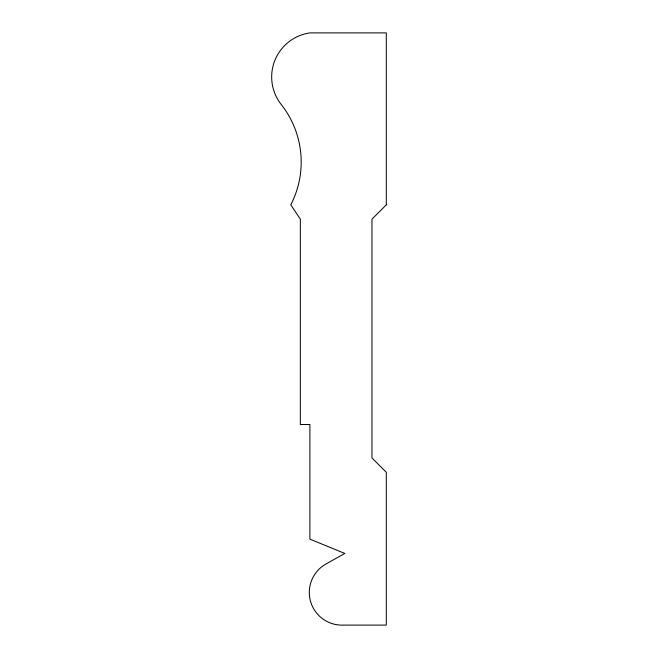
<?xml version="1.0" encoding="UTF-8"?>
<svg xmlns="http://www.w3.org/2000/svg" width="658" height="658" viewBox="0 0 658 658"><rect width="100%" height="100%" fill="white"/><g stroke="black" fill="none" stroke-linecap="round" stroke-linejoin="round"><path stroke-width="0.99" d="M386.304 204.827L371.976 219.155L371.976 457.943L386.304 472.271L386.304 625.1L343.32 625.1A32.67 32.67 0 0 1 326.195 563.848L344.825 553.46L309.893 539.132L309.893 424.517L300.344 424.517L300.344 219.155L290.787 204.827A92.918 92.918 0 0 0 281.237 104.54A44.514 44.514 0 0 1 309.893 32.9L386.304 32.9L386.304 204.827"/></g></svg>
